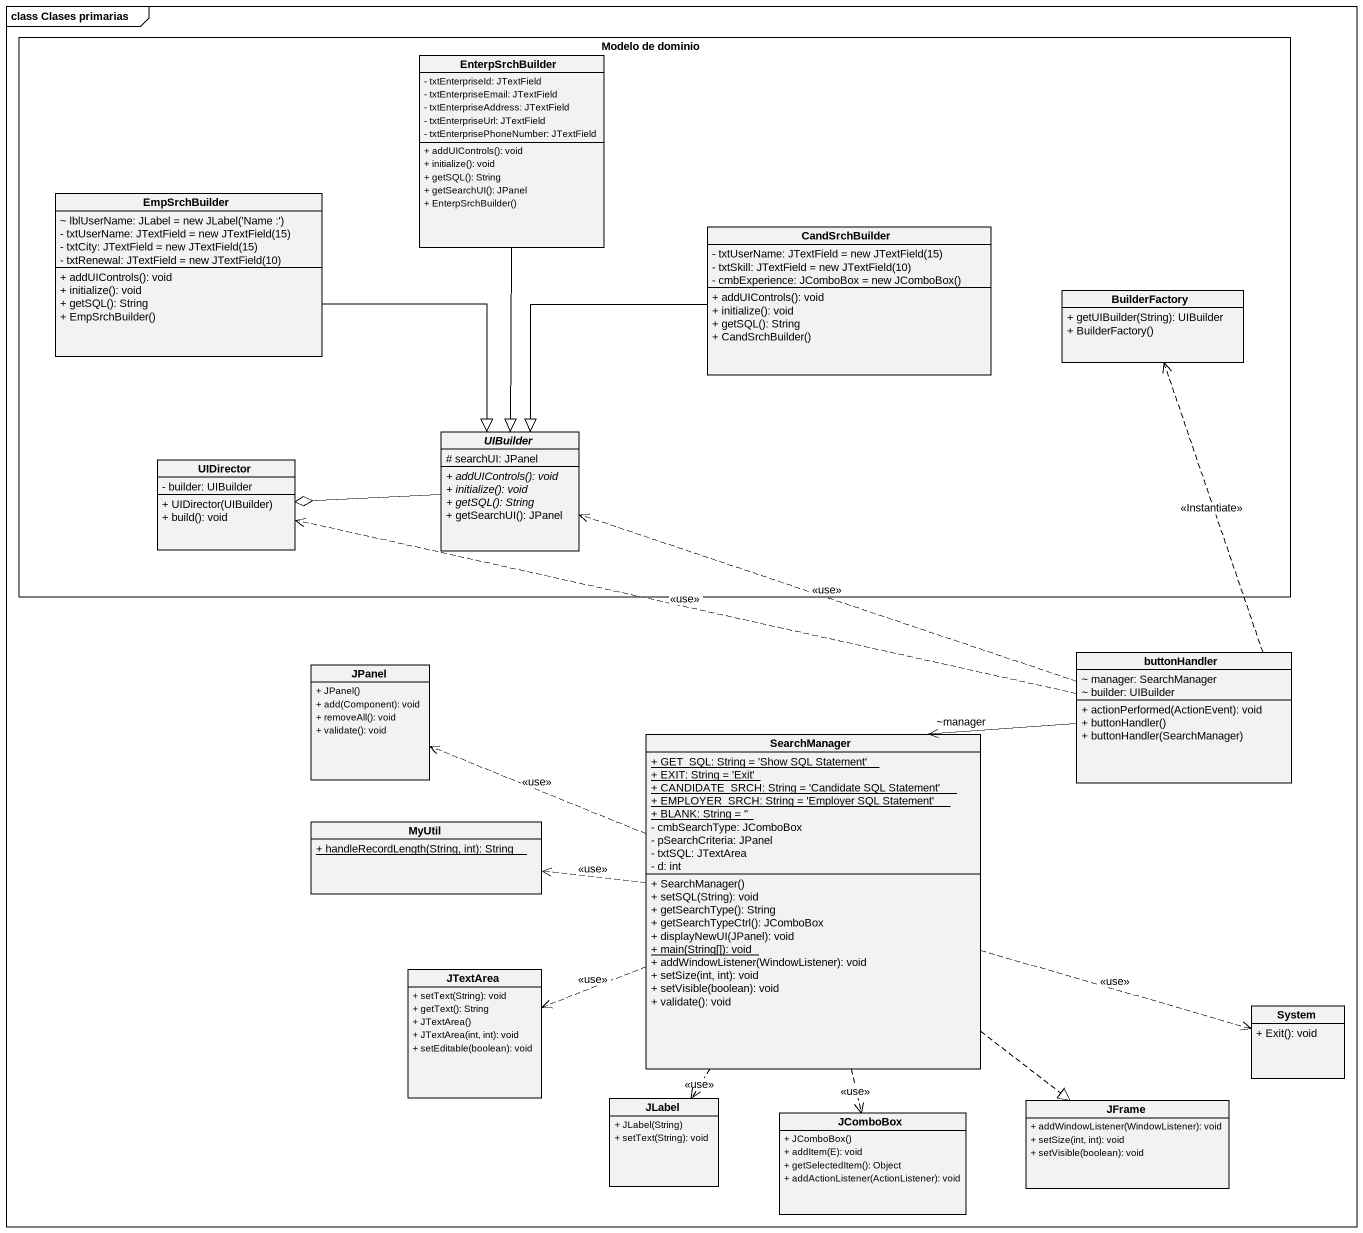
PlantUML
@startuml
mainframe class Clases primarias
hide circle
hide empty members
skinparam classAttributeIconSize 0
rectangle "Modelo de dominio" as Modelo_de_dominio {
  class EnterpSrchBuilder {
    - txtEnterpriseId: JTextField
    - txtEnterpriseEmail: JTextField
    - txtEnterpriseAddress: JTextField
    - txtEnterpriseUrl: JTextField
    - txtEnterprisePhoneNumber: JTextField
    + addUIControls(): void
    + initialize(): void
    + getSQL(): String
    + getSearchUI(): JPanel
    + EnterpSrchBuilder()
  }
  class EmpSrchBuilder {
    {field} ~ lblUserName: JLabel = new JLabel('Name :')
    {field} - txtUserName: JTextField = new JTextField(15)
    {field} - txtCity: JTextField = new JTextField(15)
    {field} - txtRenewal: JTextField = new JTextField(10)
    + addUIControls(): void
    + initialize(): void
    + getSQL(): String
    + EmpSrchBuilder()
  }
  class CandSrchBuilder {
    {field} - txtUserName: JTextField = new JTextField(15)
    {field} - txtSkill: JTextField = new JTextField(10)
    {field} - cmbExperience: JComboBox = new JComboBox()
    + addUIControls(): void
    + initialize(): void
    + getSQL(): String
    + CandSrchBuilder()
  }
  class BuilderFactory {
    + getUIBuilder(String): UIBuilder
    + BuilderFactory()
  }
  abstract class UIBuilder {
    # searchUI: JPanel
    {abstract} + addUIControls(): void
    {abstract} + initialize(): void
    {abstract} + getSQL(): String
    + getSearchUI(): JPanel
  }
  class UIDirector {
    - builder: UIBuilder
    + UIDirector(UIBuilder)
    + build(): void
  }
}
class JPanel {
  + JPanel()
  + add(Component): void
  + removeAll(): void
  + validate(): void
}
class buttonHandler {
  ~ manager: SearchManager
  ~ builder: UIBuilder
  + actionPerformed(ActionEvent): void
  + buttonHandler()
  + buttonHandler(SearchManager)
}
class SearchManager {
  {static} + GET_SQL: String = 'Show SQL Statement'
  {static} + EXIT: String = 'Exit'
  {static} + CANDIDATE_SRCH: String = 'Candidate SQL Statement'
  {static} + EMPLOYER_SRCH: String = 'Employer SQL Statement'
  {static} + BLANK: String = ''
  - cmbSearchType: JComboBox
  - pSearchCriteria: JPanel
  - txtSQL: JTextArea
  - d: int
  + SearchManager()
  + setSQL(String): void
  + getSearchType(): String
  + getSearchTypeCtrl(): JComboBox
  + displayNewUI(JPanel): void
  {static} + main(String[]): void
  + addWindowListener(WindowListener): void
  + setSize(int, int): void
  + setVisible(boolean): void
  + validate(): void
}
class MyUtil {
  {static} + handleRecordLength(String, int): String
}
class JTextArea {
  + setText(String): void
  + getText(): String
  + JTextArea()
  + JTextArea(int, int): void
  + setEditable(boolean): void
}
class System {
  + Exit(): void
}
class JLabel {
  + JLabel(String)
  + setText(String): void
}
class JFrame {
  + addWindowListener(WindowListener): void
  + setSize(int, int): void
  + setVisible(boolean): void
}
class JComboBox {
  + JComboBox()
  + addItem(E): void
  + getSelectedItem(): Object
  + addActionListener(ActionListener): void
}
EnterpSrchBuilder --|> UIBuilder
EmpSrchBuilder --|> UIBuilder
CandSrchBuilder -left-|> UIBuilder
UIBuilder -left-o UIDirector
buttonHandler .up.> BuilderFactory : <<Instantiate>>
buttonHandler .left.> UIBuilder : <<use>>
buttonHandler .left.> UIDirector : <<use>>
buttonHandler -left-> "~manager" SearchManager
SearchManager .left.> JPanel : <<use>>
SearchManager .left.> MyUtil : <<use>>
SearchManager .left.> JTextArea : <<use>>
SearchManager .right.> System : <<use>>
SearchManager ..> JLabel : <<use>>
SearchManager ..|> JFrame
SearchManager ..> JComboBox : <<use>>
@enduml
